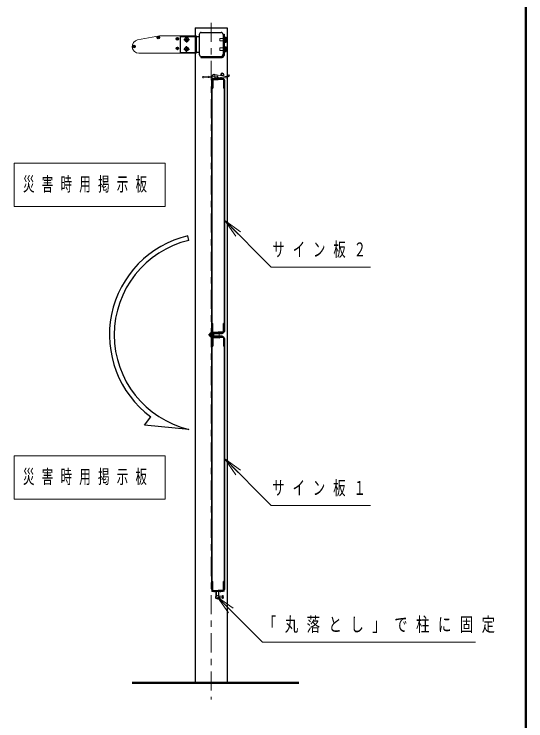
# Model space of a CAD drawing. Units: millimetres on the paper, scale 1:20. Extents: x -365 to 0, y -79 to 257.
# Drawn here: x -80.6 to 0, y 75.8 to 186.9 of the extents above; entities that cross this region are included whole.
import ezdxf

# ---------------------------------------------------------------- set-up
doc = ezdxf.new("R2010")
doc.units = ezdxf.units.MM
doc.linetypes.add('USER1', pattern=[4.5, 2.5, -2])
doc.linetypes.add('USER2', pattern=[6, 3, -1, 1, -1])
doc.layers.add('1_20', color=4, linetype='Continuous', lineweight=25)
doc.layers.add('NAKAMURA図枠', color=7, linetype='Continuous', lineweight=13)
doc.styles.add('ＭＳ ゴシック', font='')
doc.styles.get('ＭＳ ゴシック').set_extended_font_data('MS Gothic')

msp = doc.modelspace()

# ---------------------------------------------------------------- linework, layer by layer
at = {"layer": '1_20', "color": 7}
for p, q in [((-52.039, 184.789), (-47.039, 184.789)), ((-52.039, 184.789), (-52.039, 81.789)), ((-47.039, 184.789), (-47.039, 81.789)), ((-51.914, 183.537), (-51.914, 180.787)), ((-51.914, 183.414), (-51.414, 183.414)), ((-51.414, 183.719), (-51.414, 180.609)), ((-51.094, 184.039), (-47.984, 184.039)), ((-47.664, 183.789), (-47.504, 183.789)), ((-47.664, 183.789), (-47.664, 180.439)), ((-47.504, 183.789), (-47.504, 180.439)), ((-53.664, 183.083), (-53.414, 183.227)), ((-53.664, 183.083), (-53.664, 182.794)), ((-53.414, 182.65), (-53.664, 182.794)), ((-53.164, 183.083), (-53.414, 183.227)), ((-53.414, 182.65), (-53.164, 182.794)), ((-53.164, 183.083), (-53.164, 182.794)), ((-47.504, 183.339), (-47.424, 183.339)), ((-47.504, 182.489), (-47.504, 183.339)), ((-47.424, 182.489), (-47.504, 182.489)), ((-47.424, 183.339), (-47.424, 182.489)), ((-47.424, 183.289), (-47.193, 183.289)), ((-47.424, 183.101), (-47.193, 183.101)), ((-47.424, 182.726), (-47.193, 182.726)), ((-47.424, 182.538), (-47.193, 182.538)), ((-47.193, 183.289), (-47.159, 183.229)), ((-47.193, 182.538), (-47.159, 182.599)), ((-47.159, 182.599), (-47.159, 183.229)), ((-53.414, 181.727), (-53.664, 181.583)), ((-53.664, 181.294), (-53.664, 181.583)), ((-53.664, 181.294), (-53.414, 181.15)), ((-53.414, 181.727), (-53.164, 181.583)), ((-53.164, 181.294), (-53.414, 181.15)), ((-53.164, 181.294), (-53.164, 181.583)), ((-47.504, 181.839), (-47.424, 181.839)), ((-47.504, 180.989), (-47.504, 181.839)), ((-47.424, 181.839), (-47.424, 180.989)), ((-47.424, 181.789), (-47.193, 181.789)), ((-47.424, 181.601), (-47.193, 181.601)), ((-47.424, 181.226), (-47.193, 181.226)), ((-47.193, 181.789), (-47.159, 181.729)), ((-47.159, 181.099), (-47.159, 181.729)), ((-51.414, 180.914), (-51.914, 180.914)), ((-51.164, 180.289), (-51.164, 180.129)), ((-51.164, 180.289), (-47.814, 180.289)), ((-51.164, 180.129), (-47.814, 180.129)), ((-47.424, 180.989), (-47.504, 180.989)), ((-47.424, 181.038), (-47.193, 181.038)), ((-47.193, 181.038), (-47.159, 181.099)), ((-49.224, 176.789), (-48.439, 176.789)), ((-47.654, 176.789), (-48.439, 176.789)), ((-49.469, 176.539), (-49.389, 176.539)), ((-49.389, 176.624), (-49.389, 175.289)), ((-49.274, 176.624), (-49.274, 175.289)), ((-49.224, 176.674), (-48.439, 176.674)), ((-47.654, 176.674), (-48.439, 176.674)), ((-47.604, 176.624), (-47.604, 175.289)), ((-47.489, 176.624), (-47.489, 175.289)), ((-47.409, 176.539), (-47.489, 176.539)), ((-49.389, 175.289), (-49.274, 175.289)), ((-47.489, 175.289), (-47.604, 175.289)), ((-53.039, 151.347), (-53.211, 152.077)), ((-49.389, 138.289), (-49.274, 138.289)), ((-49.389, 136.954), (-49.389, 138.289)), ((-49.274, 136.954), (-49.274, 138.289)), ((-47.489, 138.289), (-47.604, 138.289)), ((-47.604, 136.954), (-47.604, 138.289)), ((-47.489, 136.954), (-47.489, 138.289)), ((-49.539, 136.789), (-49.174, 136.789)), ((-49.469, 137.039), (-49.389, 137.039)), ((-49.224, 136.904), (-48.439, 136.904)), ((-49.224, 136.789), (-48.439, 136.789)), ((-49.174, 136.639), (-49.174, 136.789)), ((-47.654, 136.904), (-48.439, 136.904)), ((-47.654, 136.789), (-48.439, 136.789)), ((-47.789, 136.789), (-47.789, 136.639)), ((-47.409, 137.039), (-47.489, 137.039)), ((-47.789, 136.189), (-49.539, 136.189)), ((-49.469, 135.939), (-49.389, 135.939)), ((-49.392, 136.339), (-47.789, 136.339)), ((-49.389, 136.024), (-49.389, 134.689)), ((-49.279, 136.339), (-49.357, 136.384)), ((-47.789, 136.639), (-49.276, 136.639)), ((-49.274, 136.024), (-49.274, 134.689)), ((-49.224, 136.189), (-48.439, 136.189)), ((-49.224, 136.074), (-48.439, 136.074)), ((-47.654, 136.189), (-48.439, 136.189)), ((-47.654, 136.074), (-48.439, 136.074)), ((-47.789, 136.339), (-47.789, 136.189)), ((-47.604, 136.024), (-47.604, 134.689)), ((-47.489, 136.024), (-47.489, 134.689)), ((-47.409, 135.939), (-47.489, 135.939)), ((-49.389, 134.689), (-49.274, 134.689)), ((-47.489, 134.689), (-47.604, 134.689)), ((-60.041, 122.285), (-59.06, 123.611)), ((-53.039, 121.631), (-60.041, 122.285)), ((-49.389, 97.689), (-49.274, 97.689)), ((-49.389, 96.354), (-49.389, 97.689)), ((-49.274, 96.354), (-49.274, 97.689)), ((-47.489, 97.689), (-47.604, 97.689)), ((-47.604, 96.354), (-47.604, 97.689)), ((-47.489, 96.354), (-47.489, 97.689)), ((-49.469, 96.439), (-49.389, 96.439)), ((-47.464, 96.189), (-49.464, 96.189)), ((-49.224, 96.304), (-48.439, 96.304)), ((-49.224, 96.189), (-48.439, 96.189)), ((-47.654, 96.304), (-48.439, 96.304)), ((-47.654, 96.189), (-48.439, 96.189)), ((-47.409, 96.439), (-47.489, 96.439))]:
    msp.add_line(p, q, dxfattribs=at)
at = {"layer": '1_20', "color": 7, "linetype": 'USER2', "lineweight": 13}
for p, q in [((-49.539, 185.564), (-49.539, 79.147)), ((-49.059, 96.007), (-49.059, 96.276)), ((-48.059, 96.007), (-48.059, 96.276))]:
    msp.add_line(p, q, dxfattribs=at)
at = {"layer": '1_20', "color": 7, "lineweight": 13}
for p, q in [((-57.671, 183.537), (-61.114, 182.868)), ((-51.914, 183.537), (-57.671, 183.537)), ((-60.914, 180.787), (-51.914, 180.787)), ((-49.389, 177.198), (-50.786, 177.108)), ((-49.389, 176.977), (-50.772, 176.889)), ((-50.669, 176.889), (-50.669, 176.896)), ((-50.569, 176.889), (-50.569, 176.902)), ((-49.389, 176.789), (-49.389, 177.214)), ((-48.99, 177.415), (-47.332, 177.106)), ((-48.889, 176.789), (-48.889, 177.214)), ((-48.889, 176.975), (-47.239, 176.889)), ((-48.889, 176.889), (-47.539, 176.889)), ((-48.039, 177.439), (-48.039, 177.238)), ((-48.039, 176.931), (-48.039, 176.889)), ((-47.539, 177.145), (-47.539, 177.439)), ((-47.539, 176.789), (-47.539, 176.904)), ((-47.157, 177.137), (-46.739, 177.389)), ((-47.136, 176.917), (-46.636, 177.217)), ((-46.739, 177.389), (-46.636, 177.217)), ((-49.469, 137.039), (-49.469, 176.539)), ((-49.389, 137.039), (-49.389, 176.539)), ((-47.489, 137.039), (-47.489, 176.539)), ((-47.409, 137.039), (-47.409, 176.539)), ((-80.561, 163.473), (-80.561, 156.673)), ((-56.761, 163.473), (-80.561, 163.473)), ((-56.761, 156.673), (-56.761, 163.473)), ((-80.561, 156.673), (-56.761, 156.673)), ((-47.409, 154.472), (-45.287, 152.351)), ((-47.409, 154.472), (-44.934, 152.705)), ((-45.641, 151.997), (-47.409, 154.472)), ((-49.469, 135.939), (-49.469, 96.439)), ((-49.389, 135.939), (-49.389, 96.439)), ((-47.489, 135.939), (-47.489, 96.439)), ((-47.409, 135.939), (-47.409, 96.439)), ((-80.561, 117.473), (-80.561, 110.673)), ((-56.761, 117.473), (-80.561, 117.473)), ((-56.761, 110.673), (-56.761, 117.473)), ((-47.409, 116.972), (-45.287, 114.851)), ((-47.409, 116.972), (-44.934, 115.205)), ((-45.641, 114.497), (-47.409, 116.972)), ((-80.561, 110.673), (-56.761, 110.673)), ((-49.434, 96.114), (-49.434, 96.189)), ((-48.715, 96.189), (-49.434, 96.189)), ((-48.79, 96.114), (-49.434, 96.114)), ((-48.79, 95.473), (-48.79, 96.114)), ((-48.715, 95.442), (-48.715, 96.189)), ((-47.684, 96.189), (-48.402, 96.189)), ((-48.402, 95.442), (-48.402, 96.189)), ((-47.684, 96.114), (-48.327, 96.114)), ((-48.327, 95.473), (-48.327, 96.114)), ((-47.684, 96.114), (-47.684, 96.189)), ((-48.559, 95.264), (-46.437, 93.142)), ((-48.559, 95.264), (-46.084, 93.496)), ((-46.791, 92.789), (-48.559, 95.264)), ((-47.784, 95.389), (-48.272, 95.389)), ((-47.784, 95.139), (-48.272, 95.139)), ((-47.734, 95.064), (-47.734, 95.464)), ((-47.65, 95.489), (-47.709, 95.489)), ((-47.65, 95.039), (-47.709, 95.039))]:
    msp.add_line(p, q, dxfattribs=at)
at = {"layer": '1_20', "linetype": 'USER1'}
for p, q in [((-54.414, 183.414), (-54.414, 180.914)), ((-54.414, 183.414), (-51.914, 183.414)), ((-54.414, 180.914), (-51.914, 180.914))]:
    msp.add_line(p, q, dxfattribs=at)
at = {"layer": '1_20', "color": 3, "linetype": 'USER2'}
for p, q in [((-53.414, 183.389), (-53.414, 182.489)), ((-53.864, 182.939), (-52.964, 182.939)), ((-53.864, 181.439), (-52.964, 181.439)), ((-53.414, 180.989), (-53.414, 181.889))]:
    msp.add_line(p, q, dxfattribs=at)
at = {"layer": '1_20'}
for p, q in [((-57.984, 183.22), (-57.984, 183.27)), ((-57.984, 183.27), (-57.914, 183.27)), ((-57.984, 183.22), (-57.914, 183.22)), ((-57.839, 183.365), (-57.889, 183.365)), ((-57.889, 183.365), (-57.889, 183.295)), ((-57.889, 183.125), (-57.889, 183.195)), ((-57.839, 183.125), (-57.889, 183.125)), ((-57.839, 183.365), (-57.839, 183.295)), ((-57.839, 183.125), (-57.839, 183.195)), ((-57.744, 183.27), (-57.814, 183.27)), ((-57.744, 183.22), (-57.814, 183.22)), ((-57.744, 183.22), (-57.744, 183.27)), ((-54.984, 183.014), (-54.984, 183.064)), ((-54.984, 183.064), (-54.914, 183.064)), ((-54.984, 183.014), (-54.914, 183.014)), ((-54.839, 183.159), (-54.889, 183.159)), ((-54.889, 183.159), (-54.889, 183.089)), ((-54.889, 182.919), (-54.889, 182.989)), ((-54.839, 182.919), (-54.889, 182.919)), ((-54.839, 183.159), (-54.839, 183.089)), ((-54.839, 182.919), (-54.839, 182.989)), ((-54.744, 183.064), (-54.814, 183.064)), ((-54.744, 183.014), (-54.814, 183.014)), ((-54.744, 183.014), (-54.744, 183.064)), ((-61.834, 181.812), (-61.834, 181.862)), ((-61.834, 181.862), (-61.764, 181.862)), ((-61.834, 181.812), (-61.764, 181.812)), ((-61.689, 181.957), (-61.739, 181.957)), ((-61.739, 181.957), (-61.739, 181.887)), ((-61.739, 181.717), (-61.739, 181.787)), ((-61.689, 181.717), (-61.739, 181.717)), ((-61.689, 181.957), (-61.689, 181.887)), ((-61.689, 181.717), (-61.689, 181.787)), ((-61.594, 181.862), (-61.664, 181.862)), ((-61.594, 181.812), (-61.664, 181.812)), ((-61.594, 181.812), (-61.594, 181.862)), ((-54.984, 181.564), (-54.914, 181.564)), ((-54.984, 181.564), (-54.984, 181.514)), ((-54.984, 181.514), (-54.914, 181.514)), ((-54.889, 181.659), (-54.889, 181.589)), ((-54.839, 181.659), (-54.889, 181.659)), ((-54.889, 181.419), (-54.889, 181.489)), ((-54.839, 181.419), (-54.889, 181.419)), ((-54.839, 181.659), (-54.839, 181.589)), ((-54.839, 181.419), (-54.839, 181.489)), ((-54.744, 181.564), (-54.814, 181.564)), ((-54.744, 181.514), (-54.814, 181.514)), ((-54.744, 181.564), (-54.744, 181.514)), ((-49.479, 177.192), (-49.436, 177.155)), ((-49.427, 177.015), (-49.465, 176.972)), ((-49.439, 177.195), (-49.425, 176.975)), ((-49.389, 177.158), (-49.436, 177.155)), ((-49.391, 177.017), (-49.427, 177.015))]:
    msp.add_line(p, q, dxfattribs=at)
at = {"layer": '1_20', "color": 7, "linetype": 'USER1', "lineweight": 13}
for p, q in [((-48.174, 183.114), (-47.504, 183.114)), ((-48.174, 183.114), (-48.174, 182.714)), ((-48.174, 182.714), (-47.504, 182.714)), ((-48.174, 181.214), (-48.174, 181.614)), ((-48.174, 181.614), (-47.504, 181.614)), ((-48.174, 181.214), (-47.504, 181.214))]:
    msp.add_line(p, q, dxfattribs=at)
at = {"layer": '1_20', "color": 2, "linetype": 'USER2'}
for p, q in [((-48.989, 176.698), (-48.989, 176.989)), ((-48.464, 176.705), (-48.464, 176.996)), ((-47.989, 176.705), (-47.989, 176.996))]:
    msp.add_line(p, q, dxfattribs=at)
at = {"layer": '1_20', "color": 2, "linetype": 'USER2', "lineweight": 13}
for p, q in [((-49.539, 136.039), (-49.539, 136.939)), ((-48.289, 136.489), (-48.289, 136.939)), ((-49.989, 136.489), (-49.089, 136.489)), ((-48.289, 136.489), (-48.289, 135.939))]:
    msp.add_line(p, q, dxfattribs=at)
at = {"layer": '1_20', "lineweight": 13}
msp.add_line((-47.634, 95.045), (-47.634, 95.483), dxfattribs=at)
at = {"layer": '1_20', "color": 7, "lineweight": 50}
msp.add_line((-61.964, 81.789), (-35.758, 81.789), dxfattribs=at)
at = {"layer": '1_20'}
for points in [[(-54.889, 183.089), (-54.891, 183.079), (-54.896, 183.071), (-54.904, 183.066), (-54.914, 183.064)], [(-54.889, 181.489), (-54.891, 181.498), (-54.896, 181.506), (-54.904, 181.512), (-54.914, 181.514)]]:
    msp.add_lwpolyline(points, dxfattribs=at)
at = {"layer": '1_20', "color": 7, "lineweight": 13}
for points in [[(-47.409, 154.472), (-40.09, 147.154), (-24.473, 147.154)], [(-47.409, 116.972), (-40.09, 109.654), (-24.473, 109.654)], [(-48.559, 95.264), (-41.469, 88.174), (-7.936, 88.174)]]:
    msp.add_lwpolyline(points, dxfattribs=at)
at = {"layer": '1_20'}
for centre in [(-57.864, 183.245), (-54.864, 183.039), (-61.714, 181.837), (-54.864, 181.539)]:
    msp.add_circle(centre, 0.2, dxfattribs=at)
at = {"layer": '1_20', "color": 7, "lineweight": 13}
for centre, radius in [((-53.414, 182.939), 0.325), ((-53.414, 181.439), 0.325), ((-49.139, 177.214), 0.15), ((-48.589, 177.139), 0.075), ((-47.789, 177.439), 0.15), ((-48.559, 95.264), 0.225)]:
    msp.add_circle(centre, radius, dxfattribs=at)
at = {"layer": '1_20', "color": 7}
msp.add_circle((-49.539, 136.489), 0.21, dxfattribs=at)
at = {"layer": '1_20', "linetype": 'USER1', "lineweight": 13}
msp.add_circle((-49.539, 136.489), 0.15, dxfattribs=at)
at = {"layer": '1_20', "color": 7}
for centre, radius, start, end in [((-51.094, 183.719), 0.32, 90, 180), ((-47.984, 183.719), 0.32, 0, 90), ((-47.356, 183.195), 0.188, 330.00001, 29.99999), ((-47.682, 182.914), 0.523, 338.98558, 21.01442), ((-47.356, 182.632), 0.188, 330.00001, 29.99999), ((-47.356, 181.695), 0.188, 330.00001, 29.99999), ((-47.682, 181.414), 0.523, 338.98558, 21.01442), ((-47.356, 181.132), 0.188, 330.00001, 29.99999), ((-51.094, 180.609), 0.32, 180, 270), ((-47.984, 180.609), 0.32, 270, 0), ((-47.814, 180.439), 0.31, 270, 0), ((-47.814, 180.439), 0.15, 270, 0), ((-49.224, 176.624), 0.165, 90, 180), ((-47.654, 176.624), 0.165, 0, 90), ((-49.224, 176.624), 0.05, 90, 180), ((-47.654, 176.624), 0.05, 0, 90), ((-49.539, 136.489), 16.015, 103.25498, 233.52253), ((-49.539, 136.489), 15.265, 103.25498, 256.74502), ((-49.539, 136.489), 0.3, 330, 270), ((-49.224, 136.954), 0.165, 180, 270), ((-49.224, 136.954), 0.05, 180, 270), ((-47.654, 136.954), 0.165, 270, 0), ((-47.654, 136.954), 0.05, 270, 0), ((-49.224, 136.024), 0.165, 90, 180), ((-49.224, 136.024), 0.05, 90, 180), ((-47.654, 136.024), 0.165, 0, 90), ((-47.654, 136.024), 0.05, 0, 90), ((-49.224, 96.354), 0.165, 180, 270), ((-49.224, 96.354), 0.05, 180, 270), ((-47.654, 96.354), 0.165, 270, 0), ((-47.654, 96.354), 0.05, 270, 0)]:
    msp.add_arc(centre, radius, start, end, dxfattribs=at)
at = {"layer": '1_20', "color": 7, "lineweight": 13}
for centre, radius, start, end in [((-60.914, 181.837), 1.05, 101, 270), ((-50.779, 176.999), 0.11, 93.65777, 273.65777), ((-49.999, 177.049), 0.11, 273.65777, 93.65777), ((-49.139, 177.214), 0.25, 0, 180), ((-47.789, 177.439), 0.25, 0, 180), ((-47.286, 177.352), 0.25, 259.44779, 300.96376), ((-47.251, 177.14), 0.25, 266.99459, 300.96376), ((-48.559, 95.264), 0.312, 137.87018, 42.12982), ((-48.559, 95.264), 0.237, 131.30256, 48.69744), ((-47.784, 95.439), 0.05, 270, 0), ((-47.784, 95.089), 0.05, 0, 90), ((-47.709, 95.464), 0.025, 90, 180), ((-47.709, 95.064), 0.025, 180, 270), ((-47.65, 95.464), 0.025, 23.26982, 90), ((-47.65, 95.064), 0.025, 270, 336.73018), ((-48.115, 95.264), 0.531, 336.73018, 23.26982)]:
    msp.add_arc(centre, radius, start, end, dxfattribs=at)
at = {"layer": '1_20'}
for centre, start, end in [((-57.914, 183.295), 270, 0), ((-57.914, 183.195), 0, 90), ((-57.814, 183.295), 180, 270), ((-57.814, 183.195), 90, 180), ((-54.914, 182.989), 0, 90), ((-54.814, 183.089), 180, 270), ((-54.814, 182.989), 90, 180), ((-61.764, 181.887), 270, 0), ((-61.764, 181.787), 0, 90), ((-61.664, 181.887), 180, 270), ((-61.664, 181.787), 90, 180), ((-54.914, 181.589), 270, 0), ((-54.814, 181.589), 180, 270), ((-54.814, 181.489), 90, 180)]:
    msp.add_arc(centre, 0.025, start, end, dxfattribs=at)
at = {"layer": 'NAKAMURA図枠', "lineweight": 50}
msp.add_line((0, 0), (0, 257), dxfattribs=at)

# ---------------------------------------------------------------- texts
at = {"layer": '1_20', "color": 7, "char_height": 2.199, "attachment_point": 4, "style": 'ＭＳ ゴシック'}
for s, insert in [('\\T1.64;\\W0.6;災害時用掲示板', (-79.161, 160.073)), ('\\T1.64;\\W0.65;サイン板２', (-39.904, 149.804)), ('\\T1.64;\\W0.6;災害時用掲示板', (-79.161, 114.073)), ('\\T1.64;\\W0.65;サイン板１', (-39.93, 112.304)), ('\\T1.64;\\W0.7;「丸落とし」で柱に固定', (-41.397, 90.824))]:
    msp.add_mtext(s, dxfattribs=dict(at, insert=insert))

doc.saveas('drawing.dxf')
